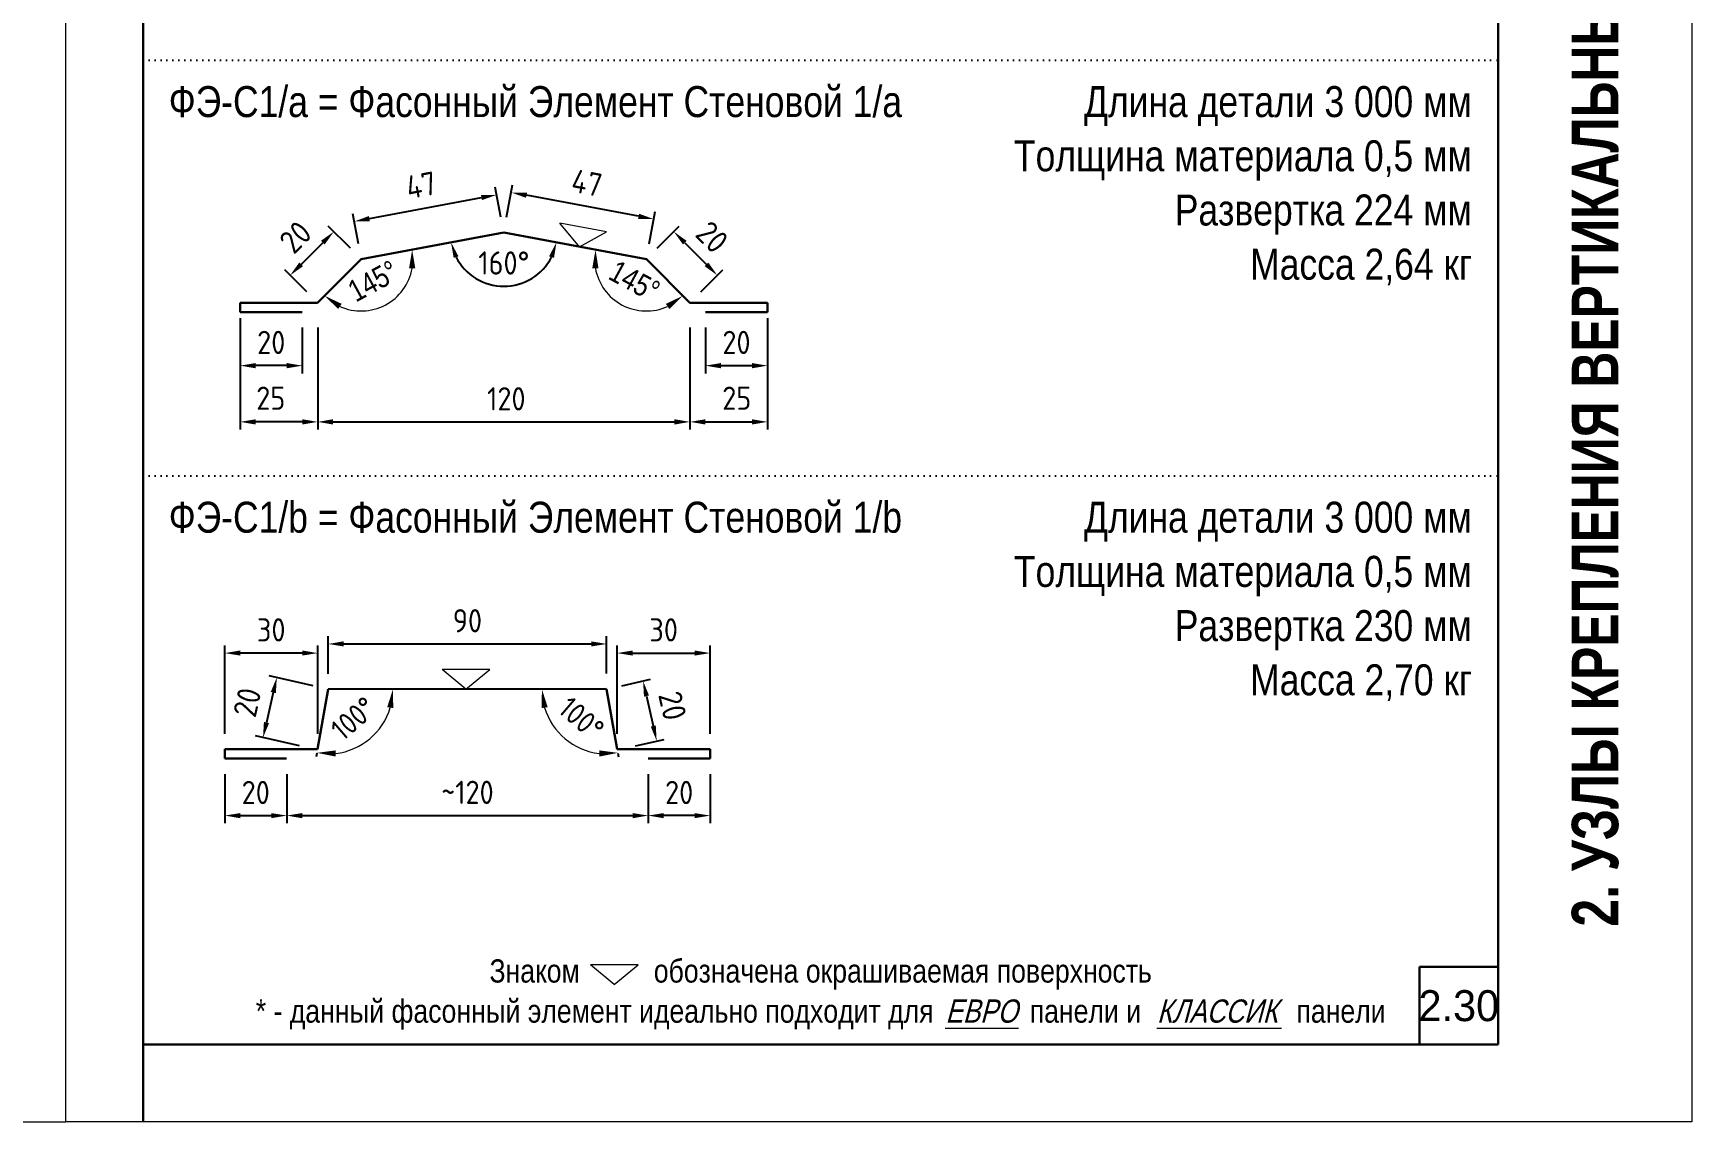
# Model space of a CAD drawing. Extents: x 5821 to 16321, y -13531 to 5774.
# Drawn here: x 15250 to 16321, y -166 to 537 of the extents above; entities that cross this region are included whole.
import ezdxf
from ezdxf.enums import TextEntityAlignment as Align

# ---------------------------------------------------------------- set-up
doc = ezdxf.new("R2010")
doc.units = 0
doc.header["$LTSCALE"] = 3
doc.linetypes.add('DOT2', pattern=[0.125, 0, -0.125])
doc.layers.get('0').update_dxf_attribs({"linetype": 'CONTINUOUS', "lineweight": 30})
doc.layers.get('DEFPOINTS').update_dxf_attribs({"linetype": 'CONTINUOUS'})
for name, color, linetype, lineweight in [('Logo', 1, 'CONTINUOUS', 9), ('new_fill', 8, 'CONTINUOUS', 13), ('RAZMER', 7, 'CONTINUOUS', 9), ('Нащельники', 1, 'CONTINUOUS', 30)]:
    doc.layers.add(name, color=color, linetype=linetype, lineweight=lineweight)
doc.layers.add('Punktir', color=7, linetype='CONTINUOUS')
doc.styles.add('LOGO', font='HATTEN.TTF')
doc.styles.add('ROMANS', font='romans.shx', dxfattribs={"width": 0.85})
doc.styles.add('style1', font='ARIALN.TTF')
doc.styles.add('style2', font='impact.TTF')
doc.styles.add('курсив', font='ARIAL.TTF', dxfattribs={"width": 0.8, "oblique": 15})
doc.dimstyles.new('2.5', dxfattribs={"dimscale": 5, "dimtxt": 3, "dimasz": 2, "dimexe": 1, "dimexo": 2, "dimgap": 0, "dimtad": 0, "dimdec": 0, "dimlfac": 0.5, "dimzin": 9, "dimdsep": 46, "dimtxsty": 'ROMANS', "dimcen": -3, "dimdle": 1, "dimclrd": 256, "dimclre": 256, "dimclrt": 256, "dimadec": 0, "dimazin": 0, "dimtfac": 1, "dimtdec": 0, "dimtofl": 0, "dimtmove": 2, "dimatfit": 3, "dimfxl": 0, "dimtvp": 1, "dimtolj": 1, "dimtzin": 9, "dimarcsym": 0})
doc.dimstyles.get("Standard").update_dxf_attribs({"dimscale": 0, "dimtxt": 3, "dimasz": 3, "dimexe": 2.5, "dimexo": 2.5, "dimgap": 1.5, "dimtad": 0, "dimdec": 0, "dimzin": 9, "dimdsep": 46, "dimtxsty": 'ROMANS', "dimcen": -3, "dimdle": 1.25, "dimadec": 0, "dimazin": 0, "dimtfac": 0.75, "dimtdec": 0, "dimtofl": 0, "dimtmove": 2, "dimatfit": 3, "dimfxl": 0, "dimtvp": 1.5, "dimtolj": 1, "dimtzin": 0, "dimarcsym": 0})

# ---------------------------------------------------------------- blocks, each defined once
blk = doc.blocks.new('*D844')
at = {"layer": 'DEFPOINTS', "color": 0, "transparency": 16777216}
for p in [(15373.8, 68.3), (15413.8, 68.3), (15413.8, 31.5)]:
    blk.add_point(p, dxfattribs=at)
at = {"layer": 'RAZMER', "lineweight": -2, "transparency": 16777216}
for p, q in [((15373.8, 58.3), (15373.8, 26.5)), ((15413.8, 58.3), (15413.8, 26.5)), ((15383.8, 31.5), (15403.8, 31.5))]:
    blk.add_line(p, q, dxfattribs=at)
at = {"layer": 'RAZMER', "transparency": 16777216}
for points in [[(15383.8, 33.1), (15383.8, 29.8), (15373.8, 31.5)], [(15403.8, 33.1), (15403.8, 29.8), (15413.8, 31.5)]]:
    blk.add_solid(points, dxfattribs=at)
at = {"layer": 'RAZMER', "transparency": 16777216, "insert": (15393.8, 46.4), "char_height": 15, "attachment_point": 5, "style": 'ROMANS'}
blk.add_mtext('\\A1;20', dxfattribs=at)
blk = doc.blocks.new('*D845')
at = {"layer": 'DEFPOINTS', "color": 0, "transparency": 16777216}
for p in [(15620.4, 142.3), (15440.6, 113.1), (15620.4, 113.3)]:
    blk.add_point(p, dxfattribs=at)
at = {"layer": 'RAZMER', "lineweight": -2, "transparency": 16777216}
for p, q in [((15440.6, 123.1), (15440.6, 147.3)), ((15450.6, 142.3), (15610.4, 142.3)), ((15620.4, 123.3), (15620.4, 147.3))]:
    blk.add_line(p, q, dxfattribs=at)
at = {"layer": 'RAZMER', "transparency": 16777216}
for points in [[(15450.6, 144), (15450.6, 140.7), (15440.6, 142.3)], [(15610.4, 144), (15610.4, 140.7), (15620.4, 142.3)]]:
    blk.add_solid(points, dxfattribs=at)
at = {"layer": 'RAZMER', "transparency": 16777216, "insert": (15530.5, 157.3), "char_height": 15, "attachment_point": 5, "style": 'ROMANS'}
blk.add_mtext('\\A1;90', dxfattribs=at)
blk = doc.blocks.new('*D846')
at = {"layer": 'DEFPOINTS', "color": 0, "transparency": 16777216}
for p in [(15373.8, 136.4), (15373.8, 74.3), (15433.8, 74.3)]:
    blk.add_point(p, dxfattribs=at)
at = {"layer": 'RAZMER', "lineweight": -2, "transparency": 16777216}
for p, q in [((15373.8, 84.3), (15373.8, 141.4)), ((15433.8, 84.3), (15433.8, 141.4)), ((15423.8, 136.4), (15383.8, 136.4))]:
    blk.add_line(p, q, dxfattribs=at)
at = {"layer": 'RAZMER', "transparency": 16777216}
for points in [[(15383.8, 138.1), (15383.8, 134.8), (15373.8, 136.4)], [(15423.8, 138.1), (15423.8, 134.8), (15433.8, 136.4)]]:
    blk.add_solid(points, dxfattribs=at)
at = {"layer": 'RAZMER', "transparency": 16777216, "insert": (15403.8, 151.4), "char_height": 15, "attachment_point": 5, "style": 'ROMANS'}
blk.add_mtext('\\A1;30', dxfattribs=at)
blk = doc.blocks.new('*D847')
at = {"layer": 'DEFPOINTS', "color": 0, "transparency": 16777216}
for p in [(15440.6, 113.1), (15440.6, 113.1), (15585.7, 113.1), (15433.8, 74.3), (15457.1, 74.7)]:
    blk.add_point(p, dxfattribs=at)
at = {"layer": 'RAZMER', "color": 0, "lineweight": -2, "transparency": 16777216}
blk.add_line((15433.3, 71.8), (15432.9, 69.5), dxfattribs=at)
at = {"layer": 'RAZMER', "color": 0, "lineweight": 0, "transparency": 16777216}
blk.add_arc((15440.6, 113.1), 41.8, 276.5173, 343.4807, dxfattribs=at)
at = {"layer": 'RAZMER', "color": 0, "transparency": 16777216}
for points in [[(15478.7, 101.5), (15482.6, 100.9), (15482.4, 113.1)], [(15445.3, 69.6), (15445.4, 73.6), (15433.4, 72)]]:
    blk.add_solid(points, dxfattribs=at)
at = {"layer": 'RAZMER', "color": 0, "transparency": 16777216, "insert": (15456.9, 94.2), "char_height": 14, "attachment_point": 5, "rotation": 40.7614, "style": 'ROMANS'}
blk.add_mtext('\\A1;100°', dxfattribs=at)
blk = doc.blocks.new('*D848')
at = {"layer": 'DEFPOINTS', "color": 0, "transparency": 16777216}
for p in [(15440.6, 113.1), (15398.5, 81.8), (15431.8, 74.3)]:
    blk.add_point(p, dxfattribs=at)
at = {"layer": 'RAZMER', "lineweight": -2, "transparency": 16777216}
for p, q in [((15430.9, 115.3), (15402.5, 121.8)), ((15405.1, 110.9), (15400.7, 91.6)), ((15422, 76.5), (15393.6, 83))]:
    blk.add_line(p, q, dxfattribs=at)
at = {"layer": 'RAZMER', "transparency": 16777216}
for points in [[(15403.5, 111.3), (15406.8, 110.6), (15407.4, 120.7)], [(15399.1, 92), (15402.4, 91.2), (15398.5, 81.8)]]:
    blk.add_solid(points, dxfattribs=at)
at = {"layer": 'RAZMER', "transparency": 16777216, "insert": (15388.3, 104.6), "char_height": 15, "attachment_point": 5, "rotation": 77.1649, "style": 'ROMANS'}
blk.add_mtext('\\A1;20', dxfattribs=at)
blk = doc.blocks.new('*D849')
at = {"layer": 'DEFPOINTS', "color": 0, "transparency": 16777216}
for p in [(15413.8, 68.3), (15647.2, 68.3), (15647.2, 31.5)]:
    blk.add_point(p, dxfattribs=at)
at = {"layer": 'RAZMER', "lineweight": -2, "transparency": 16777216}
for p, q in [((15413.8, 58.3), (15413.8, 26.5)), ((15647.2, 58.3), (15647.2, 26.5)), ((15423.8, 31.5), (15637.2, 31.5))]:
    blk.add_line(p, q, dxfattribs=at)
at = {"layer": 'RAZMER', "transparency": 16777216}
for points in [[(15423.8, 33.1), (15423.8, 29.8), (15413.8, 31.5)], [(15637.2, 33.1), (15637.2, 29.8), (15647.2, 31.5)]]:
    blk.add_solid(points, dxfattribs=at)
at = {"layer": 'RAZMER', "transparency": 16777216, "insert": (15530.5, 46.5), "char_height": 15, "attachment_point": 5, "style": 'ROMANS'}
blk.add_mtext('\\A1;~120', dxfattribs=at)
blk = doc.blocks.new('*D850')
at = {"layer": 'DEFPOINTS', "color": 0, "transparency": 16777216}
for p in [(15647.2, 68.3), (15687.2, 68.3), (15647.2, 31.5)]:
    blk.add_point(p, dxfattribs=at)
at = {"layer": 'RAZMER', "lineweight": -2, "transparency": 16777216}
for p, q in [((15647.2, 58.3), (15647.2, 26.5)), ((15687.2, 58.3), (15687.2, 26.5)), ((15677.2, 31.5), (15657.2, 31.5))]:
    blk.add_line(p, q, dxfattribs=at)
at = {"layer": 'RAZMER', "transparency": 16777216}
for points in [[(15657.2, 33.1), (15657.2, 29.8), (15647.2, 31.5)], [(15677.2, 33.1), (15677.2, 29.8), (15687.2, 31.5)]]:
    blk.add_solid(points, dxfattribs=at)
at = {"layer": 'RAZMER', "transparency": 16777216, "insert": (15667.2, 46.4), "char_height": 15, "attachment_point": 5, "style": 'ROMANS'}
blk.add_mtext('\\A1;20', dxfattribs=at)
blk = doc.blocks.new('*D851')
at = {"layer": 'DEFPOINTS', "color": 0, "transparency": 16777216}
for p in [(15687.2, 136.4), (15627.2, 74.3), (15687.2, 74.3)]:
    blk.add_point(p, dxfattribs=at)
at = {"layer": 'RAZMER', "lineweight": -2, "transparency": 16777216}
for p, q in [((15627.2, 84.3), (15627.2, 141.4)), ((15687.2, 84.3), (15687.2, 141.4)), ((15637.2, 136.4), (15677.2, 136.4))]:
    blk.add_line(p, q, dxfattribs=at)
at = {"layer": 'RAZMER', "transparency": 16777216}
for points in [[(15637.2, 138.1), (15637.2, 134.8), (15627.2, 136.4)], [(15677.2, 138.1), (15677.2, 134.8), (15687.2, 136.4)]]:
    blk.add_solid(points, dxfattribs=at)
at = {"layer": 'RAZMER', "transparency": 16777216, "insert": (15657.2, 151.4), "char_height": 15, "attachment_point": 5, "style": 'ROMANS'}
blk.add_mtext('\\A1;30', dxfattribs=at)
blk = doc.blocks.new('*D852')
at = {"layer": 'DEFPOINTS', "color": 0, "transparency": 16777216}
for p in [(15475.3, 113.1), (15620.4, 113.1), (15620.4, 113.1), (15603.8, 74.7), (15627.2, 74.3)]:
    blk.add_point(p, dxfattribs=at)
at = {"layer": 'RAZMER', "color": 0, "lineweight": -2, "transparency": 16777216}
blk.add_line((15627.7, 71.8), (15628.1, 69.5), dxfattribs=at)
at = {"layer": 'RAZMER', "color": 0, "lineweight": 0, "transparency": 16777216}
blk.add_arc((15620.4, 113.1), 41.8, 196.5193, 263.4827, dxfattribs=at)
at = {"layer": 'RAZMER', "color": 0, "transparency": 16777216}
for points in [[(15578.4, 100.9), (15582.3, 101.5), (15578.6, 113.1)], [(15615.6, 73.6), (15615.7, 69.6), (15627.6, 72)]]:
    blk.add_solid(points, dxfattribs=at)
at = {"layer": 'RAZMER', "color": 0, "transparency": 16777216, "insert": (15604.1, 94.2), "char_height": 14, "attachment_point": 5, "rotation": 319.2386, "style": 'ROMANS'}
blk.add_mtext('\\A1;100°', dxfattribs=at)
blk = doc.blocks.new('*D853')
at = {"layer": 'DEFPOINTS', "color": 0, "transparency": 16777216}
for p in [(15620.4, 113.1), (15652.7, 79.6), (15629.2, 74.3)]:
    blk.add_point(p, dxfattribs=at)
at = {"layer": 'RAZMER', "lineweight": -2, "transparency": 16777216}
for p, q in [((15630.1, 115.3), (15648.8, 119.6)), ((15646.1, 108.7), (15650.5, 89.4)), ((15639, 76.5), (15657.6, 80.7))]:
    blk.add_line(p, q, dxfattribs=at)
at = {"layer": 'RAZMER', "transparency": 16777216}
for points in [[(15647.7, 109.1), (15644.5, 108.3), (15643.9, 118.5)], [(15652.1, 89.7), (15648.9, 89), (15652.7, 79.6)]]:
    blk.add_solid(points, dxfattribs=at)
at = {"layer": 'RAZMER', "transparency": 16777216, "insert": (15662.9, 102.4), "char_height": 15, "attachment_point": 5, "rotation": 282.8351, "style": 'ROMANS'}
blk.add_mtext('\\A1;20', dxfattribs=at)
blk = doc.blocks.new('*D854')
at = {"layer": 'DEFPOINTS', "color": 0, "transparency": 16777216}
for p in [(15461.9, 390.7), (15416, 380.3), (15433.8, 362.6)]:
    blk.add_point(p, dxfattribs=at)
at = {"layer": 'RAZMER', "lineweight": -2, "transparency": 16777216}
for p, q in [((15454.9, 397.8), (15440.6, 412)), ((15437.1, 401.4), (15423.1, 387.4)), ((15426.7, 369.6), (15412.5, 383.8))]:
    blk.add_line(p, q, dxfattribs=at)
at = {"layer": 'RAZMER', "transparency": 16777216}
for points in [[(15435.9, 402.6), (15438.3, 400.2), (15444.2, 408.5)], [(15421.9, 388.6), (15424.3, 386.2), (15416, 380.3)]]:
    blk.add_solid(points, dxfattribs=at)
at = {"layer": 'RAZMER', "transparency": 16777216, "insert": (15419.5, 405), "char_height": 15, "attachment_point": 5, "rotation": 45, "style": 'ROMANS'}
blk.add_mtext('\\A1;20', dxfattribs=at)
blk = doc.blocks.new('*D855')
at = {"layer": 'DEFPOINTS', "color": 0, "transparency": 16777216}
for p in [(15554, 407.9), (15461.9, 390.7), (15461.9, 390.7), (15440.8, 369.6), (15464, 357.4)]:
    blk.add_point(p, dxfattribs=at)
at = {"layer": 'RAZMER', "color": 0, "lineweight": -2, "transparency": 16777216}
blk.add_line((15439.1, 367.9), (15436.5, 365.3), dxfattribs=at)
at = {"layer": 'RAZMER', "color": 0, "lineweight": 0, "transparency": 16777216}
blk.add_arc((15461.9, 390.7), 33.4, 245.6972, 349.8885, dxfattribs=at)
at = {"layer": 'RAZMER', "color": 0, "transparency": 16777216}
for points in [[(15492.8, 384.9), (15496.8, 384.9), (15494.8, 396.9)], [(15447, 358.6), (15449.3, 361.9), (15438.3, 367.1)]]:
    blk.add_solid(points, dxfattribs=at)
at = {"layer": 'RAZMER', "color": 0, "transparency": 16777216, "insert": (15469.6, 376.6), "char_height": 14, "attachment_point": 5, "rotation": 28.4747, "style": 'ROMANS'}
blk.add_mtext('\\A1;{\\ftxt|b0|i0|c204|p0;145\\ftxt|b0|i0|c0|p0;°}', dxfattribs=at)
blk = doc.blocks.new('*D861')
at = {"layer": 'DEFPOINTS', "color": 0, "transparency": 16777216}
for p in [(15558.8, 433.8), (15554, 407.9), (15646, 390.7)]:
    blk.add_point(p, dxfattribs=at)
at = {"layer": 'RAZMER', "lineweight": -2, "transparency": 16777216}
for p, q in [((15555.8, 417.8), (15559.7, 438.7)), ((15641, 418.5), (15568.6, 432)), ((15647.9, 400.6), (15651.8, 421.5))]:
    blk.add_line(p, q, dxfattribs=at)
at = {"layer": 'RAZMER', "transparency": 16777216}
for points in [[(15569, 433.6), (15568.3, 430.4), (15558.8, 433.8)], [(15641.3, 420.1), (15640.7, 416.8), (15650.9, 416.6)]]:
    blk.add_solid(points, dxfattribs=at)
at = {"layer": 'RAZMER', "transparency": 16777216, "insert": (15607.6, 440), "char_height": 15, "attachment_point": 5, "rotation": 349.4143, "style": 'ROMANS'}
blk.add_mtext('\\A1;47', dxfattribs=at)
blk = doc.blocks.new('*D862')
at = {"layer": 'DEFPOINTS', "color": 0, "transparency": 16777216}
for p in [(15554, 407.9), (15554, 407.9), (15461.9, 390.7), (15651.9, 389.6), (15538.5, 376.9)]:
    blk.add_point(p, dxfattribs=at)
at = {"layer": 'RAZMER', "lineweight": -2, "transparency": 16777216}
blk.add_arc((15554, 407.9), 34.6, 207.1824, 332.8176, dxfattribs=at)
at = {"layer": 'RAZMER', "transparency": 16777216}
for points in [[(15521.6, 391.6), (15524.7, 392.6), (15519.9, 401.6)], [(15583.2, 392.6), (15586.4, 391.6), (15588, 401.6)]]:
    blk.add_solid(points, dxfattribs=at)
at = {"layer": 'RAZMER', "transparency": 16777216, "insert": (15554, 388.3), "char_height": 15, "attachment_point": 5, "style": 'ROMANS'}
blk.add_mtext('\\A1;160°', dxfattribs=at)
blk = doc.blocks.new('*D863')
at = {"layer": 'DEFPOINTS', "color": 0, "transparency": 16777216}
for p in [(15433.8, 356.6), (15674.2, 356.6), (15674.2, 285.7)]:
    blk.add_point(p, dxfattribs=at)
at = {"layer": 'RAZMER', "lineweight": -2, "transparency": 16777216}
for p, q in [((15433.8, 346.6), (15433.8, 280.7)), ((15674.2, 346.6), (15674.2, 280.7)), ((15443.8, 285.7), (15664.2, 285.7))]:
    blk.add_line(p, q, dxfattribs=at)
at = {"layer": 'RAZMER', "transparency": 16777216}
for points in [[(15443.8, 287.4), (15443.8, 284), (15433.8, 285.7)], [(15664.2, 287.4), (15664.2, 284), (15674.2, 285.7)]]:
    blk.add_solid(points, dxfattribs=at)
at = {"layer": 'RAZMER', "transparency": 16777216, "insert": (15555.6, 300.6), "char_height": 15, "attachment_point": 5, "style": 'ROMANS'}
blk.add_mtext('\\A1;120', dxfattribs=at)
blk = doc.blocks.new('*D865')
at = {"layer": 'DEFPOINTS', "color": 0, "transparency": 16777216}
for p in [(15549.4, 432.3), (15554, 407.9), (15461.9, 390.7)]:
    blk.add_point(p, dxfattribs=at)
at = {"layer": 'RAZMER', "lineweight": -2, "transparency": 16777216}
for p, q in [((15467.2, 417), (15539.6, 430.5)), ((15552.1, 417.8), (15548.5, 437.2)), ((15460.1, 400.6), (15456.4, 420))]:
    blk.add_line(p, q, dxfattribs=at)
at = {"layer": 'RAZMER', "transparency": 16777216}
for points in [[(15539.3, 432.1), (15539.9, 428.9), (15549.4, 432.3)], [(15466.9, 418.6), (15467.5, 415.3), (15457.4, 415.1)]]:
    blk.add_solid(points, dxfattribs=at)
at = {"layer": 'RAZMER', "transparency": 16777216, "insert": (15500.6, 438.5), "char_height": 15, "attachment_point": 5, "rotation": 10.5857, "style": 'ROMANS'}
blk.add_mtext('\\A1;47', dxfattribs=at)
blk = doc.blocks.new('*D866')
at = {"layer": 'DEFPOINTS', "color": 0, "transparency": 16777216}
for p in [(15646, 390.7), (15691.9, 380.3), (15674.2, 362.6)]:
    blk.add_point(p, dxfattribs=at)
at = {"layer": 'RAZMER', "lineweight": -2, "transparency": 16777216}
for p, q in [((15653.1, 397.8), (15667.3, 412)), ((15670.8, 401.4), (15684.9, 387.4)), ((15681.3, 369.6), (15695.5, 383.8))]:
    blk.add_line(p, q, dxfattribs=at)
at = {"layer": 'RAZMER', "transparency": 16777216}
for points in [[(15672, 402.6), (15669.7, 400.2), (15663.8, 408.5)], [(15686, 388.6), (15683.7, 386.2), (15691.9, 380.3)]]:
    blk.add_solid(points, dxfattribs=at)
at = {"layer": 'RAZMER', "transparency": 16777216, "insert": (15688.5, 405), "char_height": 15, "attachment_point": 5, "rotation": 315, "style": 'ROMANS'}
blk.add_mtext('\\A1;20', dxfattribs=at)
blk = doc.blocks.new('*D867')
at = {"layer": 'DEFPOINTS', "color": 0, "transparency": 16777216}
for p in [(15554, 407.9), (15646, 390.7), (15646, 390.7), (15667.1, 369.6), (15644, 357.4)]:
    blk.add_point(p, dxfattribs=at)
at = {"layer": 'RAZMER', "color": 0, "lineweight": -2, "transparency": 16777216}
blk.add_line((15668.9, 367.9), (15671.4, 365.3), dxfattribs=at)
at = {"layer": 'RAZMER', "color": 0, "lineweight": 0, "transparency": 16777216}
blk.add_arc((15646, 390.7), 33.4, 190.1115, 294.3028, dxfattribs=at)
at = {"layer": 'RAZMER', "color": 0, "transparency": 16777216}
for points in [[(15611.1, 384.9), (15615.1, 384.9), (15613.2, 396.9)], [(15658.6, 361.9), (15660.9, 358.6), (15669.6, 367.1)]]:
    blk.add_solid(points, dxfattribs=at)
at = {"layer": 'RAZMER', "color": 0, "transparency": 16777216, "insert": (15638.4, 376.6), "char_height": 14, "attachment_point": 5, "rotation": 331.5253, "style": 'ROMANS'}
blk.add_mtext('\\A1;{\\ftxt|b0|i0|c204|p0;145\\ftxt|b0|i0|c0|p0;°}', dxfattribs=at)
blk = doc.blocks.new('*D872')
at = {"layer": 'DEFPOINTS', "color": 0, "transparency": 16777216}
for p in [(15674.2, 356.6), (15724.2, 362.6), (15724.2, 285.7)]:
    blk.add_point(p, dxfattribs=at)
at = {"layer": 'RAZMER', "lineweight": -2, "transparency": 16777216}
for p, q in [((15674.2, 346.6), (15674.2, 280.7)), ((15724.2, 352.6), (15724.2, 280.7)), ((15684.2, 285.7), (15714.2, 285.7))]:
    blk.add_line(p, q, dxfattribs=at)
at = {"layer": 'RAZMER', "transparency": 16777216}
for points in [[(15684.2, 287.4), (15684.2, 284), (15674.2, 285.7)], [(15714.2, 287.4), (15714.2, 284), (15724.2, 285.7)]]:
    blk.add_solid(points, dxfattribs=at)
at = {"layer": 'RAZMER', "transparency": 16777216, "insert": (15704.4, 301), "char_height": 15, "attachment_point": 5, "style": 'ROMANS'}
blk.add_mtext('\\A1;25', dxfattribs=at)
blk = doc.blocks.new('*D873')
at = {"layer": 'DEFPOINTS', "color": 0, "transparency": 16777216}
for p in [(15684.2, 356.6), (15724.2, 356.6), (15724.2, 322)]:
    blk.add_point(p, dxfattribs=at)
at = {"layer": 'RAZMER', "lineweight": -2, "transparency": 16777216}
for p, q in [((15684.2, 346.6), (15684.2, 317)), ((15724.2, 346.6), (15724.2, 317)), ((15694.2, 322), (15714.2, 322))]:
    blk.add_line(p, q, dxfattribs=at)
at = {"layer": 'RAZMER', "transparency": 16777216}
for points in [[(15694.2, 323.7), (15694.2, 320.3), (15684.2, 322)], [(15714.2, 323.7), (15714.2, 320.3), (15724.2, 322)]]:
    blk.add_solid(points, dxfattribs=at)
at = {"layer": 'RAZMER', "transparency": 16777216, "insert": (15704.2, 337), "char_height": 15, "attachment_point": 5, "style": 'ROMANS'}
blk.add_mtext('\\A1;20', dxfattribs=at)
blk = doc.blocks.new('*D874')
at = {"layer": 'DEFPOINTS', "color": 0, "transparency": 16777216}
for p in [(15383.8, 362.6), (15433.8, 356.6), (15383.8, 285.7)]:
    blk.add_point(p, dxfattribs=at)
at = {"layer": 'RAZMER', "lineweight": -2, "transparency": 16777216}
for p, q in [((15383.8, 352.6), (15383.8, 280.7)), ((15433.8, 346.6), (15433.8, 280.7)), ((15423.8, 285.7), (15393.8, 285.7))]:
    blk.add_line(p, q, dxfattribs=at)
at = {"layer": 'RAZMER', "transparency": 16777216}
for points in [[(15393.8, 287.4), (15393.8, 284), (15383.8, 285.7)], [(15423.8, 287.4), (15423.8, 284), (15433.8, 285.7)]]:
    blk.add_solid(points, dxfattribs=at)
at = {"layer": 'RAZMER', "transparency": 16777216, "insert": (15403.5, 301), "char_height": 15, "attachment_point": 5, "style": 'ROMANS'}
blk.add_mtext('\\A1;25', dxfattribs=at)
blk = doc.blocks.new('*D875')
at = {"layer": 'DEFPOINTS', "color": 0, "transparency": 16777216}
for p in [(15383.8, 356.6), (15423.8, 356.6), (15383.8, 322)]:
    blk.add_point(p, dxfattribs=at)
at = {"layer": 'RAZMER', "lineweight": -2, "transparency": 16777216}
for p, q in [((15383.8, 346.6), (15383.8, 317)), ((15423.8, 346.6), (15423.8, 317)), ((15413.8, 322), (15393.8, 322))]:
    blk.add_line(p, q, dxfattribs=at)
at = {"layer": 'RAZMER', "transparency": 16777216}
for points in [[(15393.8, 323.7), (15393.8, 320.3), (15383.8, 322)], [(15413.8, 323.7), (15413.8, 320.3), (15423.8, 322)]]:
    blk.add_solid(points, dxfattribs=at)
at = {"layer": 'RAZMER', "transparency": 16777216, "insert": (15403.8, 337), "char_height": 15, "attachment_point": 5, "style": 'ROMANS'}
blk.add_mtext('\\A1;20', dxfattribs=at)

msp = doc.modelspace()

# ---------------------------------------------------------------- linework, layer by layer
at = {"color": 1}
for p, q in [((15321.09, 1245.91), (15321.09, -166.24)), ((16196.09, 1245.91), (16196.09, -116.24)), ((16145.18, -66.24), (16196.09, -66.24)), ((16145.18, -66.24), (16145.18, -116.24)), ((15321.09, -116.24), (16196.09, -116.24))]:
    msp.add_line(p, q, dxfattribs=at)
at = {"layer": 'Logo'}
for p, q in [((15839.07, -105.81), (15886.31, -105.81)), ((15975.69, -105.81), (16056.14, -105.81))]:
    msp.add_line(p, q, dxfattribs=at)
at = {"layer": 'Punktir', "linetype": 'DOT2', "ltscale": 10}
for p, q in [((15321.09, 519.32), (16196.09, 519.32)), ((15321.09, 250.96), (16196.09, 250.96))]:
    msp.add_line(p, q, dxfattribs=at)
at = {"layer": 'RAZMER'}
for p, q in [((16321.09, 1318.76), (16321.09, -166.24)), ((16321.09, 1318.76), (16321.09, -166.24)), ((16321.09, 1318.76), (16321.09, -166.24)), ((16321.09, 1318.76), (16321.09, -166.24)), ((16321.09, 1318.76), (16321.09, -166.24)), ((16321.09, 1318.76), (16321.09, -166.24)), ((16321.09, 1318.76), (16321.09, -166.24)), ((16321.09, 1318.76), (16321.09, -166.24)), ((16321.09, 1318.76), (16321.09, -166.24)), ((16321.09, 1318.76), (16321.09, -166.24)), ((16321.09, 1318.76), (16321.09, -166.24)), ((16321.09, 1318.76), (16321.09, -166.24)), ((16321.09, 1318.76), (16321.09, -166.24)), ((16321.09, 1318.76), (16321.09, -166.24)), ((16321.09, 1318.76), (16321.09, -166.24)), ((16321.09, 1318.76), (16321.09, -166.24)), ((16321.09, 1318.76), (16321.09, -166.24)), ((16321.09, 1318.76), (16321.09, -166.24)), ((16321.09, 1318.76), (16321.09, -166.24)), ((16321.09, 1318.76), (16321.09, -166.24)), ((16321.09, 1318.76), (16321.09, -166.24)), ((16321.09, 1318.76), (16321.09, -166.24)), ((16321.09, 1318.76), (16321.09, -166.24)), ((16321.09, 1318.76), (16321.09, -166.24)), ((16321.09, 1318.76), (16321.09, -166.24)), ((16321.09, 1318.76), (16321.09, -166.24)), ((16321.09, 1318.76), (16321.09, -166.24)), ((16321.09, 1318.76), (16321.09, -166.24)), ((16321.09, 1318.76), (16321.09, -166.24)), ((16321.09, 1318.76), (16321.09, -166.24)), ((16321.09, 1318.76), (16321.09, -166.24)), ((16321.09, 1318.76), (16321.09, -166.24)), ((16321.09, 1318.76), (16321.09, -166.24)), ((16321.09, 1318.76), (16321.09, -166.24)), ((16321.09, 1318.76), (16321.09, -166.24)), ((16321.09, 1318.76), (16321.09, -166.24)), ((16321.09, 1318.76), (16321.09, -166.24)), ((16321.09, 1318.76), (16321.09, -166.24)), ((16321.09, 1318.76), (16321.09, -166.24)), ((16321.09, 1318.76), (16321.09, -166.24)), ((16321.09, 1318.76), (16321.09, -166.24)), ((16321.09, 1318.76), (16321.09, -166.24)), ((15620.38, 408.36), (15590.12, 414.04)), ((15602.92, 398.76), (15590.12, 414.04)), ((15602.92, 398.76), (15620.38, 408.36)), ((15529.5, 113.1), (15514.1, 125.75)), ((15544.89, 125.75), (15514.1, 125.75)), ((15529.5, 113.1), (15544.89, 125.75)), ((15625.29, -77.52), (15609.89, -64.86)), ((15640.68, -64.86), (15609.89, -64.86)), ((15625.29, -77.52), (15640.68, -64.86))]:
    msp.add_line(p, q, dxfattribs=at)
for points in [[(15271.09, 1318.76), (14221.09, 1318.76), (14221.09, -166.24), (15271.09, -166.24)], [(15271.09, 1318.76), (16321.09, 1318.76), (16321.09, -166.24), (15271.09, -166.24)]]:
    msp.add_lwpolyline(points, close=True, dxfattribs=at)
at = {"layer": 'Нащельники'}
for p, q in [((15553.98, 407.93), (15461.92, 390.73)), ((15553.98, 407.93), (15646.03, 390.73)), ((15433.76, 362.56), (15461.92, 390.73)), ((15674.19, 362.56), (15646.03, 390.73)), ((15383.76, 356.56), (15383.76, 362.56)), ((15383.76, 362.56), (15433.76, 362.56)), ((15423.76, 356.56), (15383.76, 356.56)), ((15724.19, 362.56), (15674.19, 362.56)), ((15684.19, 356.56), (15724.19, 356.56)), ((15724.19, 356.56), (15724.19, 362.56)), ((15433.76, 74.27), (15440.61, 113.1)), ((15440.61, 113.1), (15620.39, 113.25)), ((15627.23, 74.27), (15620.39, 113.1)), ((15373.76, 68.27), (15373.76, 74.27)), ((15433.76, 74.27), (15373.76, 74.27)), ((15413.76, 68.27), (15373.76, 68.27)), ((15627.23, 74.27), (15687.23, 74.27)), ((15647.23, 68.27), (15687.23, 68.27)), ((15687.23, 68.27), (15687.23, 74.27))]:
    msp.add_line(p, q, dxfattribs=at)

# ---------------------------------------------------------------- texts
at = {"style": 'style1'}
for s, p in [('ФЭ-С1/a = Фасонный Элемент Стеновой 1/a', (15337.63, 482.51)), ('ФЭ-С1/b = Фасонный Элемент Стеновой 1/b', (15337.63, 214.15))]:
    msp.add_text(s, height=20, dxfattribs=at).set_placement(p)
for s, p in [('Длина детали 3 000 мм', (16179.09, 482.51)), ('Толщина материала 0,5 мм', (16179.09, 447.51)), ('Развертка 224 мм', (16179.09, 412.51)), ('Масса 2,64 кг', (16179.09, 377.51)), ('Длина детали 3 000 мм', (16179.09, 214.15)), ('Толщина материала 0,5 мм', (16179.09, 179.15)), ('Развертка 230 мм', (16179.09, 144.15)), ('Масса 2,70 кг', (16179.09, 109.15))]:
    msp.add_text(s, height=20, dxfattribs=at).set_placement(p, align=Align.RIGHT)
for s, p in [('Знаком          обозначена окрашиваемая поверхность', (15758.59, -76.33)), ('* - данный фасонный элемент идеально подходит для             панели и                     панели', (15758.59, -102.24))]:
    msp.add_text(s, height=15, dxfattribs=at).set_placement(p, align=Align.CENTER)
at = {"color": 1, "style": 'курсив', "oblique": 15, "width": 0.8}
for s, p in [('ЕВРО', (15862.41, -102.24)), ('КЛАССИК', (16014.7, -102.24))]:
    msp.add_text(s, height=15, dxfattribs=at).set_placement(p, align=Align.CENTER)
at = {"layer": 'new_fill', "style": 'style2'}
msp.add_text('2. УЗЛЫ КРЕПЛЕНИЯ ВЕРТИКАЛЬНЫХ СТЕНОВЫХ СЭНДВИЧ-ПАНЕЛЕЙ', height=30, rotation=90, dxfattribs=at).set_placement((16258.59, 539.83), align=Align.MIDDLE_CENTER)
at = {"layer": 'new_fill', "style": 'LOGO'}
msp.add_text('2.30', height=20, dxfattribs=at).set_placement((16170.64, -91.24), align=Align.MIDDLE_CENTER)

# ---------------------------------------------------------------- dimensions: what is measured, and where the dimension line sits
at = {"layer": 'RAZMER'}
for p1, p2, distance, picture, middle in [((15461.92, 390.73), (15553.98, 407.93), 24.82, '*D865', (15500.63, 438.47)), ((15646.03, 390.73), (15553.98, 407.93), -26.35, '*D861', (15607.6, 439.97)), ((15461.92, 390.73), (15433.76, 362.56), -25.09, '*D854', (15419.49, 404.99)), ((15646.03, 390.73), (15674.19, 362.56), 25.09, '*D866', (15688.46, 404.99)), ((15440.61, 113.1), (15431.76, 74.27), -34.1, '*D848', (15388.31, 104.59)), ((15620.39, 113.1), (15629.23, 74.27), 24.1, '*D853', (15662.93, 102.37))]:
    dim = msp.add_aligned_dim(p1=p1, p2=p2, distance=distance, dimstyle='2.5', dxfattribs=at)
    dim.commit()
    dim.dimension.update_dxf_attribs({"geometry": picture, "text_midpoint": middle})
for base, line1, line2, picture, middle in [((15463.98, 357.39), ((15553.98, 407.93), (15461.92, 390.73)), ((15440.83, 369.63), (15461.92, 390.73)), '*D855', (15469.57, 376.62)), ((15643.97, 357.39), ((15553.98, 407.93), (15646.03, 390.73)), ((15667.12, 369.63), (15646.03, 390.73)), '*D867', (15638.38, 376.62))]:
    dim = msp.add_angular_dim_2l(base=base, line1=line1, line2=line2, text='{\\ftxt|b0|i0|c204|p0;145\\ftxt|b0|i0|c0|p0;°}', dimstyle='Standard', override={"dimscale": 1, "dimtxt": 14, "dimasz": 12, "dimlwd": 0}, dxfattribs=at)
    dim.commit()
    dim.dimension.update_dxf_attribs({"geometry": picture, "text_midpoint": middle, "dimtype": 162})
dim = msp.add_angular_dim_2l(base=(15538.53, 376.92), line1=((15553.98, 407.93), (15651.93, 389.62)), line2=((15553.98, 407.93), (15461.92, 390.73)), text='160°', dimstyle='2.5', dxfattribs=at)
dim.commit()
dim.dimension.update_dxf_attribs({"geometry": '*D862', "text_midpoint": (15553.98, 388.29)})
for base, p1, p2, picture, middle in [((15383.76, 285.69), (15433.76, 356.56), (15383.76, 362.56), '*D874', (15403.54, 300.97)), ((15647.23, 31.46), (15687.23, 68.27), (15647.23, 68.27), '*D850', (15667.23, 46.43))]:
    dim = msp.add_linear_dim(base=base, p1=p1, p2=p2, angle=180, dimstyle='2.5', dxfattribs=at)
    dim.commit()
    dim.dimension.update_dxf_attribs({"geometry": picture, "text_midpoint": middle, "dimtype": 160})
for base, p1, p2, picture, middle in [((15383.76, 322.01), (15423.76, 356.56), (15383.76, 356.56), '*D875', (15403.76, 337.01)), ((15620.39, 142.33), (15440.61, 113.1), (15620.39, 113.25), '*D845', (15530.5, 157.33)), ((15687.23, 136.43), (15627.23, 74.27), (15687.23, 74.27), '*D851', (15657.23, 151.43))]:
    dim = msp.add_linear_dim(base=base, p1=p1, p2=p2, dimstyle='2.5', dxfattribs=at)
    dim.commit()
    dim.dimension.update_dxf_attribs({"geometry": picture, "text_midpoint": middle})
for base, p1, p2, picture, middle in [((15674.19, 285.69), (15433.76, 356.56), (15674.19, 356.56), '*D863', (15555.63, 300.64)), ((15724.19, 285.69), (15674.19, 356.56), (15724.19, 362.56), '*D872', (15704.42, 300.97)), ((15413.76, 31.46), (15373.76, 68.27), (15413.76, 68.27), '*D844', (15393.76, 46.43))]:
    dim = msp.add_linear_dim(base=base, p1=p1, p2=p2, dimstyle='2.5', dxfattribs=at)
    dim.commit()
    dim.dimension.update_dxf_attribs({"geometry": picture, "text_midpoint": middle, "dimtype": 160})
for base, p1, p2, picture, middle in [((15724.19, 322.01), (15684.19, 356.56), (15724.19, 356.56), '*D873', (15704.19, 337.01)), ((15373.76, 136.43), (15433.76, 74.27), (15373.76, 74.27), '*D846', (15403.76, 151.43))]:
    dim = msp.add_linear_dim(base=base, p1=p1, p2=p2, angle=180, dimstyle='2.5', dxfattribs=at)
    dim.commit()
    dim.dimension.update_dxf_attribs({"geometry": picture, "text_midpoint": middle})
for base, line1, line2, picture, middle in [((15457.15, 74.75), ((15433.76, 74.27), (15440.61, 113.1)), ((15585.73, 113.1), (15440.61, 113.1)), '*D847', (15456.91, 94.19)), ((15603.84, 74.75), ((15627.23, 74.27), (15620.39, 113.1)), ((15475.26, 113.1), (15620.39, 113.1)), '*D852', (15604.08, 94.19))]:
    dim = msp.add_angular_dim_2l(base=base, line1=line1, line2=line2, dimstyle='Standard', override={"dimscale": 1, "dimtxt": 14, "dimasz": 12, "dimlwd": 0}, dxfattribs=at)
    dim.commit()
    dim.dimension.update_dxf_attribs({"geometry": picture, "text_midpoint": middle, "dimtype": 162})
dim = msp.add_linear_dim(base=(15647.23, 31.46), p1=(15413.76, 68.27), p2=(15647.23, 68.27), text='~120', dimstyle='2.5', dxfattribs=at)
dim.commit()
dim.dimension.update_dxf_attribs({"geometry": '*D849', "text_midpoint": (15530.5, 46.46)})

doc.saveas('drawing.dxf')
